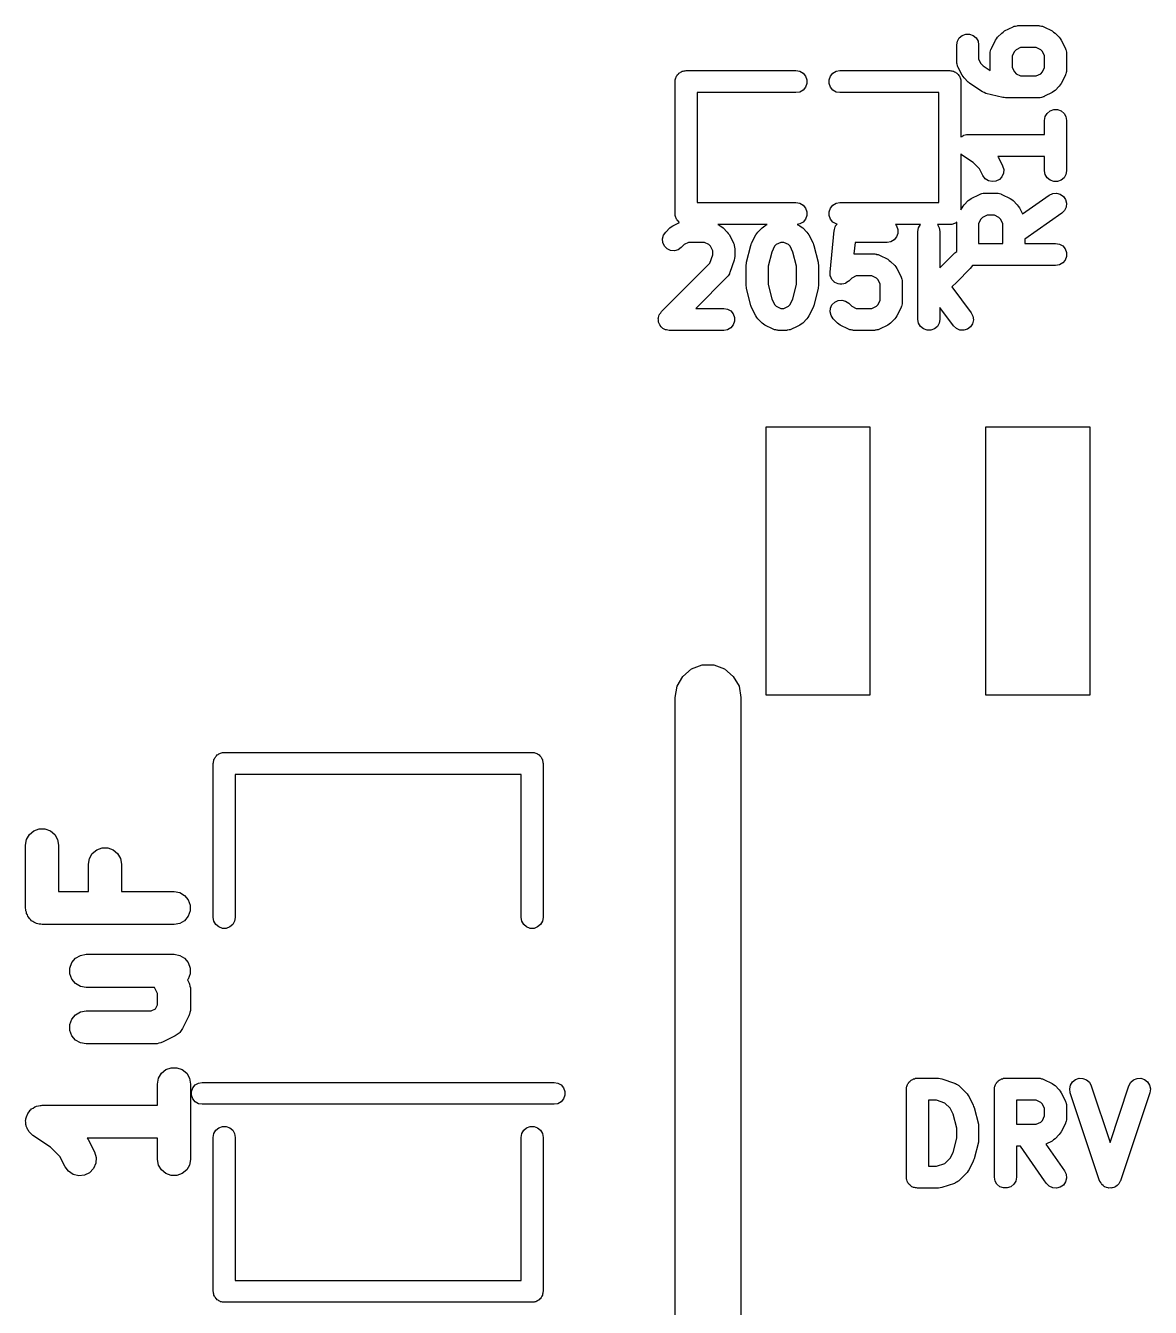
# Model space of a CAD drawing. Extents: x 51 to 137, y -158 to -25.
# Drawn here: x 87.12 to 93.61, y -106.15 to -98.75 of the extents above; entities that cross this region are included whole.
import ezdxf

# ---------------------------------------------------------------- set-up
doc = ezdxf.new("R2010")
doc.units = 0
doc.header["$MEASUREMENT"] = 0
doc.layers.add('BLACK', color=7, linetype='CONTINUOUS')

msp = doc.modelspace()

# ---------------------------------------------------------------- linework, layer by layer
at = {"layer": 'Black'}
for p, q in [((92.5271, -98.8035), (92.5478, -98.796)), ((92.5478, -98.796), (92.5698, -98.796)), ((92.5698, -98.796), (92.5906, -98.8035)), ((92.7316, -98.8136), (92.7558, -98.7894)), ((92.7558, -98.7894), (92.7641, -98.7836)), ((92.7641, -98.7836), (92.7723, -98.7775)), ((92.7723, -98.7775), (92.8207, -98.7534)), ((92.8207, -98.7534), (92.8242, -98.7523)), ((92.8242, -98.7523), (92.8274, -98.7505)), ((92.8274, -98.7505), (92.8347, -98.7492)), ((92.8347, -98.7492), (92.8418, -98.7471)), ((92.8418, -98.7471), (92.8455, -98.7473)), ((92.8455, -98.7473), (92.8491, -98.7467)), ((92.8491, -98.7467), (92.97, -98.7467)), ((92.97, -98.7467), (92.9737, -98.7473)), ((92.9737, -98.7473), (92.9773, -98.7471)), ((92.9773, -98.7471), (92.9844, -98.7492)), ((92.9844, -98.7492), (92.9918, -98.7505)), ((92.9918, -98.7505), (92.9949, -98.7523)), ((92.9949, -98.7523), (92.9984, -98.7534)), ((92.9984, -98.7534), (93.0468, -98.7775)), ((93.0468, -98.7775), (93.055, -98.7836)), ((93.055, -98.7836), (93.0633, -98.7894)), ((93.0633, -98.7894), (93.0875, -98.8136)), ((92.4953, -98.8585), (92.4991, -98.8368)), ((92.4953, -98.9553), (92.4953, -98.8585)), ((92.4991, -98.8368), (92.5102, -98.8177)), ((92.5102, -98.8177), (92.5271, -98.8035)), ((92.5906, -98.8035), (92.6075, -98.8177)), ((92.6075, -98.8177), (92.6185, -98.8368)), ((92.6185, -98.8368), (92.6223, -98.8585)), ((92.6223, -98.8585), (92.6223, -98.9403)), ((92.6955, -98.8785), (92.7197, -98.8301)), ((92.7197, -98.8301), (92.7258, -98.822)), ((92.7258, -98.822), (92.7316, -98.8136)), ((92.8641, -98.8737), (92.8383, -98.8865)), ((92.9551, -98.8737), (92.8641, -98.8737)), ((92.9808, -98.8865), (92.9551, -98.8737)), ((93.0875, -98.8136), (93.0933, -98.8219)), ((93.0933, -98.8219), (93.0994, -98.8301)), ((93.0994, -98.8301), (93.1236, -98.8785)), ((92.6223, -98.9403), (92.6352, -98.9661)), ((92.6888, -98.9069), (92.6895, -98.9033)), ((92.6888, -99.0037), (92.6888, -98.9069)), ((92.6893, -98.8997), (92.6914, -98.8925)), ((92.6895, -98.9033), (92.6893, -98.8997)), ((92.6914, -98.8925), (92.6927, -98.8852)), ((92.6927, -98.8852), (92.6945, -98.882)), ((92.6945, -98.882), (92.6955, -98.8785)), ((92.8287, -98.8961), (92.8158, -98.9219)), ((92.8158, -98.9219), (92.8158, -98.9887)), ((92.8383, -98.8865), (92.8287, -98.8961)), ((92.9904, -98.8961), (92.9808, -98.8865)), ((93.0033, -98.9219), (92.9904, -98.8961)), ((93.0033, -98.9887), (93.0033, -98.9219)), ((93.1236, -98.8785), (93.1247, -98.882)), ((93.1247, -98.882), (93.1265, -98.8852)), ((93.1265, -98.8852), (93.1278, -98.8925)), ((93.1278, -98.8925), (93.1299, -98.8997)), ((93.1299, -98.8997), (93.1297, -98.9033)), ((93.1297, -98.9033), (93.1303, -98.9069)), ((93.1303, -98.9069), (93.1303, -99.0037)), ((90.8876, -99.0258), (90.8912, -99.0216)), ((90.8912, -99.0216), (90.896, -99.0188)), ((90.896, -99.0188), (90.9002, -99.0152)), ((90.9002, -99.0152), (90.9055, -99.0133)), ((90.9055, -99.0133), (90.9103, -99.0105)), ((90.9103, -99.0105), (90.9158, -99.0096)), ((90.9158, -99.0096), (90.921, -99.0077)), ((90.921, -99.0077), (90.9265, -99.0077)), ((90.9265, -99.0077), (90.932, -99.0067)), ((90.932, -99.0067), (91.567, -99.0067)), ((91.567, -99.0067), (91.5887, -99.0105)), ((91.5887, -99.0105), (91.6078, -99.0216)), ((91.6078, -99.0216), (91.622, -99.0384)), ((91.766, -99.0384), (91.7802, -99.0216)), ((91.7802, -99.0216), (91.7993, -99.0105)), ((91.7993, -99.0105), (91.821, -99.0067)), ((91.821, -99.0067), (92.456, -99.0067)), ((92.456, -99.0067), (92.4615, -99.0077)), ((92.4615, -99.0077), (92.467, -99.0077)), ((92.467, -99.0077), (92.4722, -99.0096)), ((92.4722, -99.0096), (92.4777, -99.0105)), ((92.4777, -99.0105), (92.4825, -99.0133)), ((92.4825, -99.0133), (92.4877, -99.0152)), ((92.4877, -99.0152), (92.492, -99.0188)), ((92.492, -99.0188), (92.4968, -99.0216)), ((92.4959, -98.9589), (92.4953, -98.9553)), ((92.4957, -98.9626), (92.4959, -98.9589)), ((92.4978, -98.9697), (92.4957, -98.9626)), ((92.4968, -99.0216), (92.5004, -99.0258)), ((92.4991, -98.977), (92.4978, -98.9697)), ((92.501, -98.9802), (92.4991, -98.977)), ((92.502, -98.9837), (92.501, -98.9802)), ((92.5262, -99.0321), (92.502, -98.9837)), ((92.6352, -98.9661), (92.6476, -98.9785)), ((92.6476, -98.9785), (92.6893, -99.0063)), ((92.6893, -99.0063), (92.6888, -99.0037)), ((92.8158, -98.9887), (92.8287, -99.0144)), ((92.8287, -99.0144), (92.8383, -99.0241)), ((92.9808, -99.0241), (92.9904, -99.0144)), ((92.9904, -99.0144), (93.0033, -98.9887)), ((93.1278, -99.0181), (93.1265, -99.0254)), ((93.1299, -99.0109), (93.1278, -99.0181)), ((93.1303, -99.0037), (93.1297, -99.0073)), ((93.1297, -99.0073), (93.1299, -99.0109)), ((90.8685, -99.0702), (90.8695, -99.0647)), ((90.8685, -99.8322), (90.8685, -99.0702)), ((90.8695, -99.0592), (90.8714, -99.054)), ((90.8695, -99.0647), (90.8695, -99.0592)), ((90.8714, -99.054), (90.8723, -99.0485)), ((90.8723, -99.0485), (90.8751, -99.0437)), ((90.8751, -99.0437), (90.877, -99.0384)), ((90.877, -99.0384), (90.8806, -99.0342)), ((90.8806, -99.0342), (90.8834, -99.0294)), ((90.8834, -99.0294), (90.8876, -99.0258)), ((91.622, -99.0384), (91.6295, -99.0592)), ((91.6295, -99.0812), (91.622, -99.102)), ((91.6295, -99.0592), (91.6295, -99.0812)), ((91.7585, -99.0592), (91.766, -99.0384)), ((91.7585, -99.0812), (91.7585, -99.0592)), ((91.766, -99.102), (91.7585, -99.0812)), ((92.5004, -99.0258), (92.5046, -99.0294)), ((92.5046, -99.0294), (92.5074, -99.0342)), ((92.5074, -99.0342), (92.511, -99.0384)), ((92.511, -99.0384), (92.5129, -99.0437)), ((92.5129, -99.0437), (92.5157, -99.0485)), ((92.5157, -99.0485), (92.5166, -99.054)), ((92.5166, -99.054), (92.5185, -99.0592)), ((92.5185, -99.0592), (92.5185, -99.0647)), ((92.5185, -99.0647), (92.5195, -99.0702)), ((92.5195, -99.0702), (92.5195, -99.3896)), ((92.5323, -99.0402), (92.5262, -99.0321)), ((92.5381, -99.0486), (92.5323, -99.0402)), ((92.5623, -99.0728), (92.5381, -99.0486)), ((92.5674, -99.0764), (92.5623, -99.0728)), ((92.572, -99.0807), (92.5674, -99.0764)), ((92.6445, -99.1291), (92.572, -99.0807)), ((92.8383, -99.0241), (92.8641, -99.0369)), ((92.8641, -99.0369), (92.9551, -99.0369)), ((92.9551, -99.0369), (92.9808, -99.0241)), ((93.0934, -99.0886), (93.0875, -99.097)), ((93.0994, -99.0805), (93.0934, -99.0886)), ((93.1236, -99.0321), (93.0994, -99.0805)), ((93.1247, -99.0286), (93.1236, -99.0321)), ((93.1265, -99.0254), (93.1247, -99.0286)), ((91.567, -99.1337), (90.9955, -99.1337)), ((90.9955, -99.1337), (90.9955, -99.7687)), ((91.5887, -99.1299), (91.567, -99.1337)), ((91.6078, -99.1188), (91.5887, -99.1299)), ((91.622, -99.102), (91.6078, -99.1188)), ((91.7802, -99.1188), (91.766, -99.102)), ((91.7993, -99.1299), (91.7802, -99.1188)), ((91.821, -99.1337), (91.7993, -99.1299)), ((92.3925, -99.1337), (91.821, -99.1337)), ((92.3925, -99.7687), (92.3925, -99.1337)), ((92.6546, -99.1335), (92.6445, -99.1291)), ((92.6644, -99.1379), (92.6546, -99.1335)), ((92.7611, -99.162), (92.6644, -99.1379)), ((92.7689, -99.1626), (92.7611, -99.162)), ((92.7765, -99.1639), (92.7689, -99.1626)), ((92.97, -99.1639), (92.7765, -99.1639)), ((92.9737, -99.1633), (92.97, -99.1639)), ((92.9773, -99.1635), (92.9737, -99.1633)), ((92.9844, -99.1614), (92.9773, -99.1635)), ((92.9918, -99.1601), (92.9844, -99.1614)), ((92.9949, -99.1583), (92.9918, -99.1601)), ((92.9984, -99.1572), (92.9949, -99.1583)), ((93.0033, -99.1548), (92.9984, -99.1572)), ((93.0468, -99.133), (93.0033, -99.1548)), ((93.055, -99.127), (93.0468, -99.133)), ((93.0633, -99.1211), (93.055, -99.127)), ((93.0875, -99.097), (93.0633, -99.1211)), ((93.0182, -99.2531), (93.0351, -99.239)), ((93.0351, -99.239), (93.0558, -99.2314)), ((93.0558, -99.2314), (93.0778, -99.2314)), ((93.0778, -99.2314), (93.0986, -99.239)), ((93.0986, -99.239), (93.1155, -99.2531)), ((93.0033, -99.294), (93.0071, -99.2722)), ((93.0033, -99.3756), (93.0033, -99.294)), ((93.0071, -99.2722), (93.0182, -99.2531)), ((93.1155, -99.2531), (93.1265, -99.2722)), ((93.1265, -99.2722), (93.1303, -99.294)), ((93.1303, -99.294), (93.1303, -99.5842)), ((92.5195, -99.3896), (92.5246, -99.3867)), ((92.5246, -99.3867), (92.5307, -99.3822)), ((92.5307, -99.3822), (92.534, -99.3812)), ((92.534, -99.3812), (92.5371, -99.3794)), ((92.5371, -99.3794), (92.5446, -99.3781)), ((92.5446, -99.3781), (92.5518, -99.376)), ((92.5518, -99.376), (92.5553, -99.3762)), ((92.5553, -99.3762), (92.5588, -99.3756)), ((92.5588, -99.3756), (93.0033, -99.3756)), ((92.521, -99.4895), (92.5195, -99.4886)), ((92.5195, -99.4886), (92.5195, -99.8112)), ((92.5236, -99.4919), (92.521, -99.4895)), ((92.5909, -99.5368), (92.5236, -99.4919)), ((92.6276, -99.5735), (92.5909, -99.5368)), ((93.0033, -99.5026), (92.733, -99.5026)), ((92.733, -99.5026), (92.7366, -99.5075)), ((92.7366, -99.5075), (92.7607, -99.5558)), ((93.0033, -99.5842), (93.0033, -99.5026)), ((92.6472, -99.6126), (92.6276, -99.5735)), ((92.6603, -99.6304), (92.6472, -99.6126)), ((92.7657, -99.599), (92.7569, -99.6192)), ((92.7607, -99.5558), (92.767, -99.577)), ((92.767, -99.577), (92.7657, -99.599)), ((93.0071, -99.606), (93.0033, -99.5842)), ((93.0182, -99.6251), (93.0071, -99.606)), ((93.1265, -99.606), (93.1155, -99.6251)), ((93.1303, -99.5842), (93.1265, -99.606)), ((92.6787, -99.6425), (92.6603, -99.6304)), ((92.7001, -99.6476), (92.6787, -99.6425)), ((92.7221, -99.6451), (92.7001, -99.6476)), ((92.7418, -99.6352), (92.7221, -99.6451)), ((92.7569, -99.6192), (92.7418, -99.6352)), ((93.0351, -99.6392), (93.0182, -99.6251)), ((93.0558, -99.6468), (93.0351, -99.6392)), ((93.0778, -99.6468), (93.0558, -99.6468)), ((93.0986, -99.6392), (93.0778, -99.6468)), ((93.1155, -99.6251), (93.0986, -99.6392)), ((92.5381, -99.7813), (92.5623, -99.7571)), ((92.5623, -99.7571), (92.5706, -99.7512)), ((92.5706, -99.7512), (92.5788, -99.7452)), ((92.5788, -99.7452), (92.6272, -99.721)), ((92.6272, -99.721), (92.6307, -99.7199)), ((92.6307, -99.7199), (92.6339, -99.7181)), ((92.6339, -99.7181), (92.6412, -99.7168)), ((92.6412, -99.7168), (92.6483, -99.7147)), ((92.6483, -99.7147), (92.652, -99.7149)), ((92.652, -99.7149), (92.6556, -99.7143)), ((92.6556, -99.7143), (92.7281, -99.7143)), ((92.7281, -99.7143), (92.7317, -99.7149)), ((92.7317, -99.7149), (92.7354, -99.7147)), ((92.7354, -99.7147), (92.7425, -99.7168)), ((92.7425, -99.7168), (92.7499, -99.7181)), ((92.7499, -99.7181), (92.753, -99.7199)), ((92.753, -99.7199), (92.7565, -99.721)), ((92.7565, -99.721), (92.8049, -99.7452)), ((92.8049, -99.7452), (92.8131, -99.7512)), ((92.8131, -99.7512), (92.8214, -99.7571)), ((92.8214, -99.7571), (92.8456, -99.7813)), ((92.8757, -99.8341), (93.0304, -99.7258)), ((93.0304, -99.7258), (93.0504, -99.7164)), ((93.0504, -99.7164), (93.0724, -99.7145)), ((93.0724, -99.7145), (93.0937, -99.7202)), ((93.0937, -99.7202), (93.1117, -99.7329)), ((93.1117, -99.7329), (93.1244, -99.7509)), ((93.1244, -99.7509), (93.1301, -99.7722)), ((90.8695, -99.8377), (90.8685, -99.8322)), ((90.9955, -99.7687), (91.567, -99.7687)), ((91.567, -99.7687), (91.5887, -99.7725)), ((91.5887, -99.7725), (91.6078, -99.7836)), ((91.6078, -99.7836), (91.622, -99.8004)), ((91.622, -99.8004), (91.6295, -99.8212)), ((91.6295, -99.8212), (91.6295, -99.8432)), ((91.7585, -99.8212), (91.766, -99.8004)), ((91.7585, -99.8432), (91.7585, -99.8212)), ((91.766, -99.8004), (91.7802, -99.7836)), ((91.7802, -99.7836), (91.7993, -99.7725)), ((91.7993, -99.7725), (91.821, -99.7687)), ((91.821, -99.7687), (92.3925, -99.7687)), ((92.5195, -99.8112), (92.5262, -99.7978)), ((92.5262, -99.7978), (92.5323, -99.7896)), ((92.5323, -99.7896), (92.5381, -99.7813)), ((92.8456, -99.7813), (92.8514, -99.7896)), ((92.8514, -99.7896), (92.8575, -99.7978)), ((92.8575, -99.7978), (92.8757, -99.8341)), ((93.1032, -99.8298), (92.8884, -99.9802)), ((93.1188, -99.8142), (93.1032, -99.8298)), ((93.1281, -99.7942), (93.1188, -99.8142)), ((93.1301, -99.7722), (93.1281, -99.7942)), ((90.8387, -99.9143), (90.847, -99.9085)), ((90.847, -99.9085), (90.8552, -99.9024)), ((90.8552, -99.9024), (90.8945, -99.8828)), ((90.8695, -99.8432), (90.8695, -99.8377)), ((90.8714, -99.8484), (90.8695, -99.8432)), ((90.8723, -99.8539), (90.8714, -99.8484)), ((90.8751, -99.8587), (90.8723, -99.8539)), ((90.877, -99.8639), (90.8751, -99.8587)), ((90.8806, -99.8682), (90.877, -99.8639)), ((90.8834, -99.873), (90.8806, -99.8682)), ((90.8876, -99.8766), (90.8834, -99.873)), ((90.8912, -99.8808), (90.8876, -99.8766)), ((90.8945, -99.8828), (90.8912, -99.8808)), ((91.4008, -99.8957), (91.1163, -99.8957)), ((91.1163, -99.8957), (91.1297, -99.9024)), ((91.1297, -99.9024), (91.1379, -99.9085)), ((91.1379, -99.9085), (91.1462, -99.9143)), ((91.3709, -99.9143), (91.3792, -99.9085)), ((91.3792, -99.9085), (91.3874, -99.9024)), ((91.3874, -99.9024), (91.4008, -99.8957)), ((91.5887, -99.8919), (91.5736, -99.8945)), ((91.5736, -99.8945), (91.5893, -99.9024)), ((91.6078, -99.8808), (91.5887, -99.8919)), ((91.5893, -99.9024), (91.5975, -99.9085)), ((91.5975, -99.9085), (91.6059, -99.9143)), ((91.622, -99.8639), (91.6078, -99.8808)), ((91.6295, -99.8432), (91.622, -99.8639)), ((91.766, -99.8639), (91.7585, -99.8432)), ((91.7802, -99.8808), (91.766, -99.8639)), ((91.7993, -99.8919), (91.7802, -99.8808)), ((91.7917, -99.9158), (91.794, -99.9075)), ((91.794, -99.9075), (91.7954, -99.9055)), ((91.7954, -99.9055), (91.7962, -99.9033)), ((91.7962, -99.9033), (91.8018, -99.8966)), ((91.8046, -99.8928), (91.7993, -99.8919)), ((91.8018, -99.8966), (91.8046, -99.8928)), ((92.2855, -99.8957), (92.1418, -99.8957)), ((92.1418, -99.8957), (92.1481, -99.9033)), ((92.1481, -99.9033), (92.1557, -99.924)), ((92.2754, -99.9133), (92.2855, -99.8957)), ((92.456, -99.8957), (92.3846, -99.8957)), ((92.3846, -99.8957), (92.3947, -99.9133)), ((92.4615, -99.8947), (92.456, -99.8957)), ((92.467, -99.8947), (92.4615, -99.8947)), ((92.4722, -99.8928), (92.467, -99.8947)), ((92.4777, -99.8919), (92.4722, -99.8928)), ((92.4825, -99.8891), (92.4777, -99.8919)), ((92.4877, -99.8872), (92.4825, -99.8891)), ((92.492, -99.8836), (92.4877, -99.8872)), ((92.4953, -99.8817), (92.492, -99.8836)), ((92.4953, -100.051), (92.4953, -99.8817)), ((92.6352, -99.8638), (92.6223, -99.8895)), ((92.6223, -99.8895), (92.6223, -100.005)), ((92.6448, -99.8541), (92.6352, -99.8638)), ((92.6706, -99.8413), (92.6448, -99.8541)), ((92.7132, -99.8413), (92.6706, -99.8413)), ((92.7389, -99.8541), (92.7132, -99.8413)), ((92.7485, -99.8638), (92.7389, -99.8541)), ((92.7614, -99.8895), (92.7485, -99.8638)), ((92.7614, -100.005), (92.7614, -99.8895)), ((90.7962, -99.9779), (90.8019, -99.9566)), ((90.7981, -99.9998), (90.7962, -99.9779)), ((90.8019, -99.9566), (90.8145, -99.9385)), ((90.8145, -99.9385), (90.8387, -99.9143)), ((91.1462, -99.9143), (91.1704, -99.9385)), ((91.1704, -99.9385), (91.1762, -99.9468)), ((91.1762, -99.9468), (91.1823, -99.955)), ((91.1823, -99.955), (91.2065, -100.003)), ((91.3106, -100.003), (91.3348, -99.955)), ((91.3348, -99.955), (91.3409, -99.9468)), ((91.3409, -99.9468), (91.3467, -99.9385)), ((91.3467, -99.9385), (91.3709, -99.9143)), ((91.6059, -99.9143), (91.63, -99.9385)), ((91.63, -99.9385), (91.6359, -99.9468)), ((91.6359, -99.9468), (91.6419, -99.955)), ((91.6419, -99.955), (91.6661, -100.003)), ((91.7639, -100.171), (91.7881, -99.9287)), ((91.7881, -99.9287), (91.7887, -99.9264)), ((91.7887, -99.924), (91.7917, -99.9158)), ((91.7887, -99.9264), (91.7887, -99.924)), ((92.134, -99.9837), (92.1149, -99.9947)), ((92.1481, -99.9668), (92.134, -99.9837)), ((92.1557, -99.946), (92.1481, -99.9668)), ((92.1557, -99.924), (92.1557, -99.946)), ((92.2715, -99.935), (92.2754, -99.9133)), ((92.2715, -100.443), (92.2715, -99.935)), ((92.3947, -99.9133), (92.3985, -99.935)), ((92.3985, -99.935), (92.3985, -100.145)), ((92.8884, -99.9802), (92.8884, -100.005)), ((90.8074, -100.02), (90.7981, -99.9998)), ((90.823, -100.035), (90.8074, -100.02)), ((90.843, -100.045), (90.823, -100.035)), ((90.865, -100.047), (90.843, -100.045)), ((90.8863, -100.041), (90.865, -100.047)), ((90.9043, -100.028), (90.8863, -100.041)), ((90.9212, -100.011), (90.9043, -100.028)), ((90.947, -99.9985), (90.9212, -100.011)), ((91.038, -99.9985), (90.947, -99.9985)), ((91.0637, -100.011), (91.038, -99.9985)), ((91.0733, -100.021), (91.0637, -100.011)), ((91.0862, -100.047), (91.0733, -100.021)), ((91.0862, -100.07), (91.0862, -100.047)), ((91.2065, -100.003), (91.2076, -100.007)), ((91.2076, -100.007), (91.2094, -100.01)), ((91.2094, -100.01), (91.2107, -100.017)), ((91.2107, -100.017), (91.2128, -100.025)), ((91.2128, -100.025), (91.2126, -100.028)), ((91.2126, -100.028), (91.2132, -100.032)), ((91.2132, -100.032), (91.2132, -100.08)), ((91.2816, -100.113), (91.3058, -100.016)), ((91.3058, -100.016), (91.3087, -100.01)), ((91.3087, -100.01), (91.3106, -100.003)), ((91.4273, -100.054), (91.4067, -100.136)), ((91.4438, -100.021), (91.4273, -100.054)), ((91.4534, -100.011), (91.4438, -100.021)), ((91.4792, -99.9985), (91.4534, -100.011)), ((91.4976, -99.9985), (91.4792, -99.9985)), ((91.5233, -100.011), (91.4976, -99.9985)), ((91.533, -100.021), (91.5233, -100.011)), ((91.5494, -100.054), (91.533, -100.021)), ((91.57, -100.136), (91.5494, -100.054)), ((91.6661, -100.003), (91.6681, -100.01)), ((91.6681, -100.01), (91.6709, -100.016)), ((91.6709, -100.016), (91.6951, -100.113)), ((91.9087, -99.9985), (91.9021, -100.065)), ((92.0931, -99.9985), (91.9087, -99.9985)), ((92.1149, -99.9947), (92.0931, -99.9985)), ((92.4837, -100.059), (92.4953, -100.051)), ((92.6223, -100.005), (92.7614, -100.005)), ((92.8884, -100.005), (93.0668, -100.005)), ((93.0668, -100.005), (93.0885, -100.008)), ((93.0885, -100.008), (93.1076, -100.019)), ((93.1076, -100.019), (93.1218, -100.036)), ((93.1218, -100.036), (93.1293, -100.057)), ((93.1293, -100.057), (93.1293, -100.079)), ((90.7903, -100.398), (91.07, -100.118)), ((91.07, -100.118), (91.0862, -100.07)), ((91.21, -100.1), (91.1858, -100.173)), ((91.2114, -100.09), (91.21, -100.1)), ((91.2132, -100.08), (91.2114, -100.09)), ((91.2797, -100.129), (91.2811, -100.121)), ((91.2797, -100.249), (91.2797, -100.129)), ((91.2811, -100.121), (91.2816, -100.113)), ((91.6951, -100.113), (91.6957, -100.121)), ((91.6957, -100.121), (91.697, -100.129)), ((91.697, -100.129), (91.697, -100.249)), ((91.9021, -100.065), (92.0206, -100.065)), ((92.0206, -100.065), (92.0242, -100.066)), ((92.0242, -100.066), (92.0278, -100.065)), ((92.0278, -100.065), (92.035, -100.068)), ((92.035, -100.068), (92.0423, -100.069)), ((92.0423, -100.069), (92.0455, -100.071)), ((92.0455, -100.071), (92.049, -100.072)), ((92.049, -100.072), (92.0974, -100.096)), ((92.0974, -100.096), (92.1055, -100.102)), ((92.1055, -100.102), (92.1139, -100.108)), ((92.1139, -100.108), (92.138, -100.132)), ((92.138, -100.132), (92.1439, -100.14)), ((92.3985, -100.145), (92.4837, -100.059)), ((92.5859, -100.132), (92.5735, -100.149)), ((93.0668, -100.132), (92.5859, -100.132)), ((93.0885, -100.128), (93.0668, -100.132)), ((93.1076, -100.117), (93.0885, -100.128)), ((93.1218, -100.1), (93.1076, -100.117)), ((93.1293, -100.079), (93.1218, -100.1)), ((91.1704, -100.198), (90.9885, -100.38)), ((91.1725, -100.195), (91.1704, -100.198)), ((91.1753, -100.192), (91.1725, -100.195)), ((91.1788, -100.186), (91.1753, -100.192)), ((91.1831, -100.18), (91.1788, -100.186)), ((91.184, -100.176), (91.1831, -100.18)), ((91.1858, -100.173), (91.184, -100.176)), ((91.4067, -100.136), (91.4067, -100.242)), ((91.57, -100.242), (91.57, -100.136)), ((91.7647, -100.182), (91.7638, -100.171)), ((91.7638, -100.171), (91.7639, -100.171)), ((91.7639, -100.171), (91.7639, -100.171)), ((91.7655, -100.193), (91.7647, -100.182)), ((91.7657, -100.193), (91.7655, -100.193)), ((91.7702, -100.203), (91.7657, -100.193)), ((91.7657, -100.193), (91.7657, -100.193)), ((91.7746, -100.213), (91.7702, -100.203)), ((91.8889, -100.205), (91.8719, -100.222)), ((91.9146, -100.192), (91.8889, -100.205)), ((92.0056, -100.192), (91.9146, -100.192)), ((92.0313, -100.205), (92.0056, -100.192)), ((92.041, -100.215), (92.0313, -100.205)), ((92.1439, -100.14), (92.1499, -100.149)), ((92.1499, -100.149), (92.1741, -100.197)), ((92.1741, -100.197), (92.1752, -100.2)), ((92.1752, -100.2), (92.177, -100.204)), ((92.177, -100.204), (92.1783, -100.211)), ((92.5735, -100.149), (92.4953, -100.227)), ((91.2811, -100.257), (91.2797, -100.249)), ((91.2816, -100.265), (91.2811, -100.257)), ((91.3058, -100.362), (91.2816, -100.265)), ((91.4067, -100.242), (91.4273, -100.324)), ((91.5494, -100.324), (91.57, -100.242)), ((91.6951, -100.265), (91.6709, -100.362)), ((91.6957, -100.257), (91.6951, -100.265)), ((91.697, -100.249), (91.6957, -100.257)), ((91.7749, -100.213), (91.7746, -100.213)), ((91.775, -100.213), (91.7749, -100.213)), ((91.7825, -100.221), (91.775, -100.213)), ((91.79, -100.228), (91.7825, -100.221)), ((91.7903, -100.229), (91.79, -100.228)), ((91.7906, -100.229), (91.7903, -100.229)), ((91.8003, -100.233), (91.7906, -100.229)), ((91.8099, -100.238), (91.8003, -100.233)), ((91.8102, -100.238), (91.8099, -100.238)), ((91.8106, -100.238), (91.8102, -100.238)), ((91.8213, -100.239), (91.8106, -100.238)), ((91.8318, -100.24), (91.8213, -100.239)), ((91.8322, -100.24), (91.8318, -100.24)), ((91.8326, -100.24), (91.8322, -100.24)), ((91.8428, -100.237), (91.8326, -100.24)), ((91.8532, -100.235), (91.8428, -100.237)), ((91.8535, -100.235), (91.8532, -100.235)), ((91.8539, -100.234), (91.8535, -100.235)), ((91.8625, -100.228), (91.8539, -100.234)), ((91.8714, -100.222), (91.8625, -100.228)), ((91.8716, -100.222), (91.8714, -100.222)), ((91.8719, -100.222), (91.8716, -100.222)), ((92.0538, -100.24), (92.041, -100.215)), ((92.0538, -100.331), (92.0538, -100.24)), ((92.1783, -100.211), (92.1804, -100.218)), ((92.1804, -100.218), (92.1802, -100.222)), ((92.1802, -100.222), (92.1808, -100.225)), ((92.1808, -100.225), (92.1808, -100.346)), ((92.4953, -100.227), (92.4673, -100.255)), ((92.4673, -100.255), (92.5794, -100.405)), ((91.4273, -100.324), (91.4438, -100.357)), ((91.533, -100.357), (91.5494, -100.324)), ((91.775, -100.358), (91.7906, -100.343)), ((91.7906, -100.343), (91.8106, -100.333)), ((91.8106, -100.333), (91.8326, -100.331)), ((91.8326, -100.331), (91.8539, -100.337)), ((91.8539, -100.337), (91.8719, -100.35)), ((91.8719, -100.35), (91.8889, -100.367)), ((92.041, -100.357), (92.0538, -100.331)), ((92.1804, -100.354), (92.1783, -100.361)), ((92.1808, -100.346), (92.1802, -100.35)), ((92.1802, -100.35), (92.1804, -100.354)), ((90.7727, -100.432), (90.7755, -100.424)), ((90.7755, -100.424), (90.7777, -100.416)), ((90.7777, -100.416), (90.7793, -100.414)), ((90.7793, -100.414), (90.7802, -100.411)), ((90.7802, -100.411), (90.7856, -100.405)), ((90.7856, -100.405), (90.7903, -100.398)), ((90.9885, -100.38), (91.1497, -100.38)), ((91.1497, -100.38), (91.1714, -100.383)), ((91.1714, -100.383), (91.1905, -100.394)), ((91.1905, -100.394), (91.2047, -100.411)), ((91.2047, -100.411), (91.2122, -100.432)), ((91.3087, -100.368), (91.3058, -100.362)), ((91.3106, -100.375), (91.3087, -100.368)), ((91.3348, -100.423), (91.3106, -100.375)), ((91.3409, -100.431), (91.3348, -100.423)), ((91.4438, -100.357), (91.4534, -100.367)), ((91.4534, -100.367), (91.4792, -100.38)), ((91.4792, -100.38), (91.4976, -100.38)), ((91.4976, -100.38), (91.5233, -100.367)), ((91.5233, -100.367), (91.533, -100.357)), ((91.6419, -100.423), (91.6359, -100.431)), ((91.6661, -100.375), (91.6419, -100.423)), ((91.6681, -100.368), (91.6661, -100.375)), ((91.6709, -100.362), (91.6681, -100.368)), ((91.7638, -100.4), (91.7657, -100.378)), ((91.7695, -100.421), (91.7638, -100.4)), ((91.7657, -100.378), (91.775, -100.358)), ((91.7821, -100.44), (91.7695, -100.421)), ((91.8889, -100.367), (91.9146, -100.38)), ((91.9146, -100.38), (92.0056, -100.38)), ((92.0056, -100.38), (92.0313, -100.367)), ((92.0313, -100.367), (92.041, -100.357)), ((92.1499, -100.423), (92.1439, -100.431)), ((92.1741, -100.375), (92.1499, -100.423)), ((92.1752, -100.371), (92.1741, -100.375)), ((92.177, -100.368), (92.1752, -100.371)), ((92.1783, -100.361), (92.177, -100.368)), ((92.4778, -100.481), (92.3985, -100.375)), ((92.3985, -100.375), (92.3985, -100.443)), ((92.5794, -100.405), (92.5893, -100.425)), ((92.5893, -100.425), (92.592, -100.446)), ((90.772, -100.437), (90.7727, -100.435)), ((90.7727, -100.446), (90.772, -100.437)), ((90.7727, -100.435), (90.7727, -100.432)), ((90.7727, -100.454), (90.7727, -100.446)), ((90.7737, -100.457), (90.7727, -100.454)), ((90.7739, -100.459), (90.7737, -100.457)), ((90.7774, -100.467), (90.7739, -100.459)), ((90.7802, -100.475), (90.7774, -100.467)), ((90.782, -100.477), (90.7802, -100.475)), ((90.7832, -100.479), (90.782, -100.477)), ((90.7891, -100.485), (90.7832, -100.479)), ((90.7944, -100.492), (90.7891, -100.485)), ((90.7968, -100.493), (90.7944, -100.492)), ((90.7988, -100.495), (90.7968, -100.493)), ((90.8063, -100.499), (90.7988, -100.495)), ((90.8135, -100.503), (90.8063, -100.499)), ((91.1905, -100.492), (91.1714, -100.503)), ((91.2047, -100.475), (91.1905, -100.492)), ((91.2122, -100.454), (91.2047, -100.475)), ((91.2122, -100.432), (91.2122, -100.454)), ((91.3467, -100.44), (91.3409, -100.431)), ((91.3709, -100.464), (91.3467, -100.44)), ((91.3792, -100.47), (91.3709, -100.464)), ((91.3874, -100.476), (91.3792, -100.47)), ((91.4358, -100.5), (91.3874, -100.476)), ((91.4393, -100.501), (91.4358, -100.5)), ((91.4425, -100.503), (91.4393, -100.501)), ((91.5375, -100.501), (91.5343, -100.503)), ((91.541, -100.5), (91.5375, -100.501)), ((91.57, -100.485), (91.541, -100.5)), ((91.5894, -100.476), (91.57, -100.485)), ((91.5975, -100.47), (91.5894, -100.476)), ((91.6059, -100.464), (91.5975, -100.47)), ((91.63, -100.44), (91.6059, -100.464)), ((91.6359, -100.431), (91.63, -100.44)), ((91.8063, -100.464), (91.7821, -100.44)), ((91.8146, -100.47), (91.8063, -100.464)), ((91.8228, -100.476), (91.8146, -100.47)), ((91.8712, -100.5), (91.8228, -100.476)), ((91.8747, -100.501), (91.8712, -100.5)), ((91.8779, -100.503), (91.8747, -100.501)), ((92.0455, -100.501), (92.0423, -100.503)), ((92.049, -100.5), (92.0455, -100.501)), ((92.0974, -100.476), (92.049, -100.5)), ((92.1055, -100.47), (92.0974, -100.476)), ((92.1139, -100.464), (92.1055, -100.47)), ((92.138, -100.44), (92.1139, -100.464)), ((92.1439, -100.431), (92.138, -100.44)), ((92.2754, -100.465), (92.2715, -100.443)), ((92.2864, -100.484), (92.2754, -100.465)), ((92.3033, -100.498), (92.2864, -100.484)), ((92.324, -100.506), (92.3033, -100.498)), ((92.3668, -100.498), (92.3461, -100.506)), ((92.3837, -100.484), (92.3668, -100.498)), ((92.3947, -100.465), (92.3837, -100.484)), ((92.3985, -100.443), (92.3947, -100.465)), ((92.4939, -100.496), (92.4778, -100.481)), ((92.5141, -100.505), (92.4939, -100.496)), ((92.5573, -100.5), (92.5362, -100.506)), ((92.5749, -100.486), (92.5573, -100.5)), ((92.587, -100.468), (92.5749, -100.486)), ((92.592, -100.446), (92.587, -100.468)), ((90.8163, -100.503), (90.8135, -100.503)), ((90.8188, -100.504), (90.8163, -100.503)), ((90.8271, -100.505), (90.8188, -100.504)), ((90.8352, -100.507), (90.8271, -100.505)), ((91.1497, -100.507), (90.8352, -100.507)), ((91.1714, -100.503), (91.1497, -100.507)), ((91.4498, -100.504), (91.4425, -100.503)), ((91.4569, -100.506), (91.4498, -100.504)), ((91.4606, -100.506), (91.4569, -100.506)), ((91.4642, -100.507), (91.4606, -100.506)), ((91.5126, -100.507), (91.4642, -100.507)), ((91.5162, -100.506), (91.5126, -100.507)), ((91.5198, -100.506), (91.5162, -100.506)), ((91.527, -100.504), (91.5198, -100.506)), ((91.5343, -100.503), (91.527, -100.504)), ((91.8852, -100.504), (91.8779, -100.503)), ((91.8924, -100.506), (91.8852, -100.504)), ((91.896, -100.506), (91.8924, -100.506)), ((91.8996, -100.507), (91.896, -100.506)), ((92.0206, -100.507), (91.8996, -100.507)), ((92.0242, -100.506), (92.0206, -100.507)), ((92.0278, -100.506), (92.0242, -100.506)), ((92.035, -100.504), (92.0278, -100.506)), ((92.0423, -100.503), (92.035, -100.504)), ((92.3461, -100.506), (92.324, -100.506)), ((92.5362, -100.506), (92.5141, -100.505)), ((91.3943, -102.613), (91.3943, -101.064)), ((91.3943, -101.064), (91.9937, -101.064)), ((91.9937, -101.064), (91.9937, -102.613)), ((92.6643, -102.613), (92.6643, -101.064)), ((92.6643, -101.064), (93.2637, -101.064)), ((93.2637, -101.064), (93.2637, -102.613)), ((90.9131, -102.504), (90.9637, -102.461)), ((90.9637, -102.461), (91.0259, -102.438)), ((91.0259, -102.438), (91.0921, -102.438)), ((91.0921, -102.438), (91.1542, -102.461)), ((91.1542, -102.461), (91.2049, -102.504)), ((90.8685, -102.626), (90.88, -102.561)), ((90.88, -102.561), (90.9131, -102.504)), ((91.2049, -102.504), (91.238, -102.561)), ((91.238, -102.561), (91.2495, -102.626)), ((90.8685, -106.436), (90.8685, -102.626)), ((91.2495, -102.626), (91.2495, -106.436)), ((91.9937, -102.613), (91.3943, -102.613)), ((93.2637, -102.613), (92.6643, -102.613)), ((88.2488, -102.946), (88.254, -102.944)), ((88.254, -102.944), (88.2595, -102.944)), ((88.2595, -102.944), (88.265, -102.944)), ((88.265, -102.944), (90.043, -102.944)), ((90.043, -102.944), (90.0485, -102.944)), ((90.0485, -102.944), (90.054, -102.944)), ((90.054, -102.944), (90.0592, -102.946)), ((88.2015, -103.007), (88.2025, -103.002)), ((88.2015, -103.896), (88.2015, -103.007)), ((88.2025, -102.996), (88.2044, -102.991)), ((88.2025, -103.002), (88.2025, -102.996)), ((88.2044, -102.991), (88.2053, -102.985)), ((88.2053, -102.985), (88.2081, -102.98)), ((88.2081, -102.98), (88.21, -102.975)), ((88.21, -102.975), (88.2136, -102.971)), ((88.2136, -102.971), (88.2164, -102.966)), ((88.2164, -102.966), (88.2206, -102.963)), ((88.2206, -102.963), (88.2242, -102.958)), ((88.2242, -102.958), (88.229, -102.956)), ((88.229, -102.956), (88.2332, -102.952)), ((88.2332, -102.952), (88.2385, -102.95)), ((88.2385, -102.95), (88.2433, -102.947)), ((88.2433, -102.947), (88.2488, -102.946)), ((90.0592, -102.946), (90.0647, -102.947)), ((90.0647, -102.947), (90.0695, -102.95)), ((90.0695, -102.95), (90.0747, -102.952)), ((90.0747, -102.952), (90.079, -102.956)), ((90.079, -102.956), (90.0838, -102.958)), ((90.0838, -102.958), (90.0874, -102.963)), ((90.0874, -102.963), (90.0916, -102.966)), ((90.0916, -102.966), (90.0944, -102.971)), ((90.0944, -102.971), (90.098, -102.975)), ((90.098, -102.975), (90.0999, -102.98)), ((90.0999, -102.98), (90.1027, -102.985)), ((90.1027, -102.985), (90.1036, -102.991)), ((90.1036, -102.991), (90.1055, -102.996)), ((90.1055, -102.996), (90.1055, -103.002)), ((90.1055, -103.002), (90.1065, -103.007)), ((90.1065, -103.007), (90.1065, -103.896)), ((89.9795, -103.07), (88.3285, -103.07)), ((88.3285, -103.07), (88.3285, -103.896)), ((89.9795, -103.896), (89.9795, -103.07)), ((87.1651, -103.396), (87.1962, -103.385)), ((87.1962, -103.385), (87.2293, -103.385)), ((87.2293, -103.385), (87.2603, -103.396)), ((87.1175, -103.479), (87.1232, -103.446)), ((87.1232, -103.446), (87.1397, -103.417)), ((87.1397, -103.417), (87.1651, -103.396)), ((87.2603, -103.396), (87.2857, -103.417)), ((87.2857, -103.417), (87.3022, -103.446)), ((87.3022, -103.446), (87.308, -103.479)), ((87.1175, -103.842), (87.1175, -103.479)), ((87.308, -103.479), (87.308, -103.746)), ((87.4861, -103.555), (87.5026, -103.526)), ((87.5026, -103.526), (87.5279, -103.505)), ((87.5279, -103.505), (87.559, -103.494)), ((87.559, -103.494), (87.5921, -103.494)), ((87.5921, -103.494), (87.6232, -103.505)), ((87.6232, -103.505), (87.6485, -103.526)), ((87.6485, -103.526), (87.6651, -103.555)), ((87.4803, -103.588), (87.4861, -103.555)), ((87.4803, -103.746), (87.4803, -103.588)), ((87.6651, -103.555), (87.6708, -103.588)), ((87.6708, -103.588), (87.6708, -103.746)), ((87.308, -103.746), (87.4803, -103.746)), ((87.6708, -103.746), (87.9747, -103.746)), ((87.9747, -103.746), (88.0073, -103.752)), ((88.0073, -103.752), (88.0359, -103.769)), ((88.0359, -103.769), (88.0572, -103.794)), ((88.0572, -103.794), (88.0685, -103.825)), ((88.0685, -103.825), (88.0685, -103.858)), ((87.1189, -103.85), (87.1175, -103.842)), ((87.1189, -103.858), (87.1189, -103.85)), ((87.1218, -103.866), (87.1189, -103.858)), ((87.1232, -103.874), (87.1218, -103.866)), ((87.1274, -103.881), (87.1232, -103.874)), ((87.1302, -103.889), (87.1274, -103.881)), ((87.1356, -103.896), (87.1302, -103.889)), ((87.1397, -103.903), (87.1356, -103.896)), ((87.1461, -103.908), (87.1397, -103.903)), ((88.0572, -103.889), (88.0359, -103.915)), ((88.0685, -103.858), (88.0572, -103.889)), ((88.2053, -103.918), (88.2015, -103.896)), ((88.3285, -103.896), (88.3247, -103.918)), ((89.9833, -103.918), (89.9795, -103.896)), ((90.1065, -103.896), (90.1027, -103.918)), ((87.1515, -103.915), (87.1461, -103.908)), ((87.1587, -103.919), (87.1515, -103.915)), ((87.1651, -103.924), (87.1587, -103.919)), ((87.1729, -103.927), (87.1651, -103.924)), ((87.1801, -103.931), (87.1729, -103.927)), ((87.1883, -103.933), (87.1801, -103.931)), ((87.1962, -103.935), (87.1883, -103.933)), ((87.2045, -103.935), (87.1962, -103.935)), ((87.2127, -103.937), (87.2045, -103.935)), ((87.9747, -103.937), (87.2127, -103.937)), ((88.0073, -103.931), (87.9747, -103.937)), ((88.0359, -103.915), (88.0073, -103.931)), ((88.2164, -103.937), (88.2053, -103.918)), ((88.2332, -103.951), (88.2164, -103.937)), ((88.254, -103.959), (88.2332, -103.951)), ((88.276, -103.959), (88.254, -103.959)), ((88.2968, -103.951), (88.276, -103.959)), ((88.3136, -103.937), (88.2968, -103.951)), ((88.3247, -103.918), (88.3136, -103.937)), ((89.9944, -103.937), (89.9833, -103.918)), ((90.0112, -103.951), (89.9944, -103.937)), ((90.032, -103.959), (90.0112, -103.951)), ((90.054, -103.959), (90.032, -103.959)), ((90.0747, -103.951), (90.054, -103.959)), ((90.0916, -103.937), (90.0747, -103.951)), ((90.1027, -103.918), (90.0916, -103.937)), ((87.4055, -104.131), (87.4341, -104.115)), ((87.4341, -104.115), (87.4667, -104.109)), ((87.4667, -104.109), (87.9747, -104.109)), ((87.9747, -104.109), (88.0073, -104.115)), ((88.0073, -104.115), (88.0359, -104.131)), ((87.3729, -104.188), (87.3842, -104.157)), ((87.3729, -104.221), (87.3729, -104.188)), ((87.3842, -104.157), (87.4055, -104.131)), ((88.0359, -104.131), (88.0572, -104.157)), ((88.0572, -104.157), (88.0685, -104.188)), ((88.0685, -104.188), (88.0685, -104.221)), ((87.3842, -104.252), (87.3729, -104.221)), ((87.4055, -104.277), (87.3842, -104.252)), ((87.4341, -104.294), (87.4055, -104.277)), ((88.0572, -104.252), (88.0531, -104.257)), ((88.0531, -104.257), (88.0599, -104.271)), ((88.0685, -104.221), (88.0572, -104.252)), ((88.0599, -104.271), (88.0615, -104.276)), ((88.0615, -104.276), (88.0642, -104.281)), ((87.4667, -104.3), (87.4341, -104.294)), ((87.8614, -104.3), (87.4667, -104.3)), ((87.8795, -104.336), (87.8614, -104.3)), ((87.8795, -104.4), (87.8795, -104.336)), ((88.0642, -104.281), (88.0662, -104.292)), ((88.0662, -104.292), (88.0693, -104.302)), ((88.0693, -104.302), (88.069, -104.308)), ((88.069, -104.308), (88.07, -104.313)), ((88.07, -104.313), (88.07, -104.422)), ((87.8434, -104.436), (87.8674, -104.424)), ((87.8674, -104.424), (87.8795, -104.4)), ((88.07, -104.422), (88.069, -104.428)), ((87.3729, -104.514), (87.3842, -104.483)), ((87.3842, -104.483), (87.4055, -104.458)), ((87.4055, -104.458), (87.4341, -104.441)), ((87.4341, -104.441), (87.4667, -104.436)), ((87.4667, -104.436), (87.8434, -104.436)), ((88.0599, -104.465), (88.0236, -104.537)), ((88.0615, -104.459), (88.0599, -104.465)), ((88.0642, -104.455), (88.0615, -104.459)), ((88.0662, -104.444), (88.0642, -104.455)), ((88.0693, -104.433), (88.0662, -104.444)), ((88.069, -104.428), (88.0693, -104.433)), ((87.3729, -104.548), (87.3729, -104.514)), ((87.3842, -104.579), (87.3729, -104.548)), ((87.9923, -104.572), (87.981, -104.58)), ((88.0039, -104.564), (87.9923, -104.572)), ((88.0055, -104.562), (88.0039, -104.564)), ((88.0076, -104.56), (88.0055, -104.562)), ((88.0153, -104.549), (88.0076, -104.56)), ((88.0236, -104.537), (88.0153, -104.549)), ((87.4055, -104.604), (87.3842, -104.579)), ((87.4341, -104.621), (87.4055, -104.604)), ((87.4667, -104.626), (87.4341, -104.621)), ((87.8659, -104.626), (87.4667, -104.626)), ((87.8713, -104.625), (87.8659, -104.626)), ((87.8767, -104.626), (87.8713, -104.625)), ((87.8874, -104.622), (87.8767, -104.626)), ((87.8984, -104.621), (87.8874, -104.622)), ((87.9032, -104.618), (87.8984, -104.621)), ((87.9085, -104.616), (87.9032, -104.618)), ((87.981, -104.58), (87.9085, -104.616)), ((87.9017, -104.796), (87.9271, -104.775)), ((87.9271, -104.775), (87.9582, -104.764)), ((87.9582, -104.764), (87.9913, -104.764)), ((87.9913, -104.764), (88.0223, -104.775)), ((88.0223, -104.775), (88.0477, -104.796)), ((87.8795, -104.858), (87.8852, -104.825)), ((87.8795, -104.98), (87.8795, -104.858)), ((87.8852, -104.825), (87.9017, -104.796)), ((88.0477, -104.796), (88.0642, -104.825)), ((88.0642, -104.825), (88.07, -104.858)), ((88.07, -104.858), (88.07, -105.293)), ((88.083, -104.88), (88.0972, -104.863)), ((88.0972, -104.863), (88.1163, -104.852)), ((88.1163, -104.852), (88.138, -104.849)), ((88.138, -104.849), (90.17, -104.849)), ((90.17, -104.849), (90.1917, -104.852)), ((90.1917, -104.852), (90.2108, -104.863)), ((90.2108, -104.863), (90.225, -104.88)), ((92.2079, -104.872), (92.2089, -104.866)), ((92.2089, -104.866), (92.2116, -104.861)), ((92.2116, -104.861), (92.2135, -104.856)), ((92.2135, -104.856), (92.2171, -104.852)), ((92.2171, -104.852), (92.2199, -104.847)), ((92.2199, -104.847), (92.2241, -104.843)), ((92.2241, -104.843), (92.2277, -104.839)), ((92.2277, -104.839), (92.2325, -104.836)), ((92.2325, -104.836), (92.2368, -104.833)), ((92.2368, -104.833), (92.242, -104.831)), ((92.242, -104.831), (92.2468, -104.828)), ((92.2468, -104.828), (92.2523, -104.827)), ((92.2523, -104.827), (92.2575, -104.825)), ((92.2575, -104.825), (92.263, -104.825)), ((92.263, -104.825), (92.2685, -104.824)), ((92.2685, -104.824), (92.3895, -104.824)), ((92.3895, -104.824), (92.3995, -104.826)), ((92.3995, -104.826), (92.4096, -104.828)), ((92.4096, -104.828), (92.4821, -104.852)), ((92.4821, -104.852), (92.4853, -104.854)), ((92.4853, -104.854), (92.4889, -104.854)), ((92.4889, -104.854), (92.495, -104.859)), ((92.495, -104.859), (92.5015, -104.862)), ((92.5015, -104.862), (92.5039, -104.865)), ((92.5039, -104.865), (92.5069, -104.867)), ((92.5069, -104.867), (92.5553, -104.915)), ((92.7159, -104.872), (92.7169, -104.866)), ((92.7169, -104.866), (92.7196, -104.861)), ((92.7196, -104.861), (92.7215, -104.856)), ((92.7215, -104.856), (92.7251, -104.852)), ((92.7251, -104.852), (92.7279, -104.847)), ((92.7279, -104.847), (92.7321, -104.843)), ((92.7321, -104.843), (92.7357, -104.839)), ((92.7357, -104.839), (92.7405, -104.836)), ((92.7405, -104.836), (92.7448, -104.833)), ((92.7448, -104.833), (92.75, -104.831)), ((92.75, -104.831), (92.7548, -104.828)), ((92.7548, -104.828), (92.7603, -104.827)), ((92.7603, -104.827), (92.7655, -104.825)), ((92.7655, -104.825), (92.7711, -104.825)), ((92.7711, -104.825), (92.7765, -104.824)), ((92.7765, -104.824), (92.97, -104.824)), ((92.97, -104.824), (92.9737, -104.825)), ((92.9737, -104.825), (92.9773, -104.825)), ((92.9773, -104.825), (92.9844, -104.827)), ((92.9844, -104.827), (92.9918, -104.828)), ((92.9918, -104.828), (92.9949, -104.83)), ((92.9949, -104.83), (92.9984, -104.831)), ((92.9984, -104.831), (93.0468, -104.855)), ((93.0468, -104.855), (93.055, -104.861)), ((93.055, -104.861), (93.0633, -104.867)), ((93.0633, -104.867), (93.0875, -104.891)), ((93.1485, -104.886), (93.1529, -104.864)), ((93.1529, -104.864), (93.1644, -104.846)), ((93.1644, -104.846), (93.1817, -104.832)), ((93.1817, -104.832), (93.2026, -104.825)), ((93.2026, -104.825), (93.2247, -104.826)), ((93.2247, -104.826), (93.2452, -104.834)), ((93.2452, -104.834), (93.2617, -104.848)), ((93.2617, -104.848), (93.2722, -104.868)), ((93.2722, -104.868), (93.3813, -105.195)), ((93.3813, -105.195), (93.4904, -104.868)), ((93.4904, -104.868), (93.5009, -104.848)), ((93.5009, -104.848), (93.5174, -104.834)), ((93.5174, -104.834), (93.5379, -104.826)), ((93.5379, -104.826), (93.5599, -104.825)), ((93.5599, -104.825), (93.5809, -104.832)), ((93.5809, -104.832), (93.5981, -104.846)), ((93.5981, -104.846), (93.6097, -104.864)), ((93.6097, -104.864), (93.6141, -104.886)), ((88.0755, -104.901), (88.083, -104.88)), ((88.0755, -104.923), (88.0755, -104.901)), ((88.083, -104.944), (88.0755, -104.923)), ((90.225, -104.88), (90.2325, -104.901)), ((90.2325, -104.923), (90.225, -104.944)), ((90.2325, -104.901), (90.2325, -104.923)), ((92.205, -104.888), (92.206, -104.882)), ((92.205, -105.396), (92.205, -104.888)), ((92.206, -104.877), (92.2079, -104.872)), ((92.206, -104.882), (92.206, -104.877)), ((92.5553, -104.915), (92.5611, -104.924)), ((92.5611, -104.924), (92.5672, -104.932)), ((92.5672, -104.932), (92.5914, -104.98)), ((92.713, -104.888), (92.714, -104.882)), ((92.713, -105.396), (92.713, -104.888)), ((92.714, -104.877), (92.7159, -104.872)), ((92.714, -104.882), (92.714, -104.877)), ((93.0875, -104.891), (93.0934, -104.9)), ((93.0934, -104.9), (93.0994, -104.908)), ((93.0994, -104.908), (93.1236, -104.956)), ((93.1517, -104.908), (93.1485, -104.886)), ((93.321, -105.416), (93.1517, -104.908)), ((93.6109, -104.908), (93.4415, -105.416)), ((93.6141, -104.886), (93.6109, -104.908)), ((87.1375, -105.019), (87.1438, -105.009)), ((87.1438, -105.009), (87.1481, -105.006)), ((87.1481, -105.006), (87.1515, -105.002)), ((87.1515, -105.002), (87.1613, -104.997)), ((87.1613, -104.997), (87.1705, -104.99)), ((87.1705, -104.99), (87.1756, -104.988)), ((87.1756, -104.988), (87.1801, -104.986)), ((87.1801, -104.986), (87.1913, -104.984)), ((87.1913, -104.984), (87.2022, -104.981)), ((87.2022, -104.981), (87.2075, -104.981)), ((87.2075, -104.981), (87.2127, -104.98)), ((87.2127, -104.98), (87.8795, -104.98)), ((88.0972, -104.961), (88.083, -104.944)), ((88.1163, -104.972), (88.0972, -104.961)), ((88.138, -104.975), (88.1163, -104.972)), ((90.17, -104.975), (88.138, -104.975)), ((90.1917, -104.972), (90.17, -104.975)), ((90.2108, -104.961), (90.1917, -104.972)), ((90.225, -104.944), (90.2108, -104.961)), ((92.3792, -104.951), (92.332, -104.951)), ((92.332, -104.951), (92.332, -105.332)), ((92.4277, -104.968), (92.3792, -104.951)), ((92.4582, -104.998), (92.4277, -104.968)), ((92.4747, -105.031), (92.4582, -104.998)), ((92.5914, -104.98), (92.5934, -104.987)), ((92.5934, -104.987), (92.5962, -104.993)), ((92.5962, -104.993), (92.6204, -105.09)), ((92.84, -104.951), (92.84, -105.09)), ((92.9551, -104.951), (92.84, -104.951)), ((92.9808, -104.964), (92.9551, -104.951)), ((92.9904, -104.974), (92.9808, -104.964)), ((93.0033, -105), (92.9904, -104.974)), ((93.0033, -105.042), (93.0033, -105)), ((93.1236, -104.956), (93.1246, -104.96)), ((93.1246, -104.96), (93.1265, -104.963)), ((93.1265, -104.963), (93.1278, -104.97)), ((93.1278, -104.97), (93.1299, -104.977)), ((93.1299, -104.977), (93.1297, -104.981)), ((93.1297, -104.981), (93.1303, -104.985)), ((93.1303, -104.985), (93.1303, -105.057)), ((87.1177, -105.069), (87.1189, -105.064)), ((87.1189, -105.08), (87.1177, -105.069)), ((87.1189, -105.059), (87.1228, -105.048)), ((87.1189, -105.064), (87.1189, -105.059)), ((87.1189, -105.092), (87.1189, -105.08)), ((87.1228, -105.048), (87.1255, -105.037)), ((87.1255, -105.037), (87.1284, -105.033)), ((87.1284, -105.033), (87.1302, -105.028)), ((87.1302, -105.028), (87.1375, -105.019)), ((92.4953, -105.113), (92.4747, -105.031)), ((92.6204, -105.09), (92.621, -105.098)), ((92.84, -105.09), (92.9551, -105.09)), ((92.9551, -105.09), (92.9808, -105.078)), ((92.9808, -105.078), (92.9904, -105.068)), ((92.9904, -105.068), (93.0033, -105.042)), ((93.1236, -105.086), (93.0994, -105.134)), ((93.1246, -105.082), (93.1236, -105.086)), ((93.1265, -105.079), (93.1246, -105.082)), ((93.1278, -105.072), (93.1265, -105.079)), ((93.1299, -105.064), (93.1278, -105.072)), ((93.1303, -105.057), (93.1297, -105.061)), ((93.1297, -105.061), (93.1299, -105.064)), ((87.1207, -105.097), (87.1189, -105.092)), ((87.1213, -105.102), (87.1207, -105.097)), ((87.1263, -105.112), (87.1213, -105.102)), ((87.1302, -105.123), (87.1263, -105.112)), ((87.1336, -105.127), (87.1302, -105.123)), ((87.136, -105.132), (87.1336, -105.127)), ((87.1442, -105.14), (87.136, -105.132)), ((87.1515, -105.148), (87.1442, -105.14)), ((87.1561, -105.151), (87.1515, -105.148)), ((87.1599, -105.155), (87.1561, -105.151)), ((87.2609, -105.222), (87.1599, -105.155)), ((88.2015, -105.166), (88.2053, -105.144)), ((88.2053, -105.144), (88.2164, -105.125)), ((88.2164, -105.125), (88.2332, -105.111)), ((88.2332, -105.111), (88.254, -105.103)), ((88.254, -105.103), (88.276, -105.103)), ((88.276, -105.103), (88.2968, -105.111)), ((88.2968, -105.111), (88.3136, -105.125)), ((88.3136, -105.125), (88.3247, -105.144)), ((88.3247, -105.144), (88.3285, -105.166)), ((89.9795, -105.166), (89.9833, -105.144)), ((89.9833, -105.144), (89.9944, -105.125)), ((89.9944, -105.125), (90.0112, -105.111)), ((90.0112, -105.111), (90.032, -105.103)), ((90.032, -105.103), (90.054, -105.103)), ((90.054, -105.103), (90.0747, -105.111)), ((90.0747, -105.111), (90.0916, -105.125)), ((90.0916, -105.125), (90.1027, -105.144)), ((90.1027, -105.144), (90.1065, -105.166)), ((92.4953, -105.17), (92.4953, -105.113)), ((92.621, -105.098), (92.6223, -105.106)), ((92.6223, -105.106), (92.6223, -105.178)), ((93.0875, -105.15), (93.0633, -105.175)), ((93.0934, -105.142), (93.0875, -105.15)), ((93.0994, -105.134), (93.0934, -105.142)), ((87.3159, -105.277), (87.2609, -105.222)), ((87.8795, -105.171), (87.4739, -105.171)), ((87.4739, -105.171), (87.4793, -105.178)), ((87.4793, -105.178), (87.5156, -105.25)), ((87.8795, -105.293), (87.8795, -105.171)), ((88.2015, -106.055), (88.2015, -105.166)), ((88.3285, -105.166), (88.3285, -105.992)), ((89.9795, -105.992), (89.9795, -105.166)), ((90.1065, -105.166), (90.1065, -106.055)), ((92.4747, -105.253), (92.4953, -105.17)), ((92.6204, -105.193), (92.5962, -105.29)), ((92.621, -105.186), (92.6204, -105.193)), ((92.6223, -105.178), (92.621, -105.186)), ((92.84, -105.217), (92.84, -105.396)), ((92.8644, -105.217), (92.84, -105.217)), ((93.0033, -105.416), (92.8644, -105.217)), ((93.0468, -105.187), (93.0105, -105.205)), ((93.0105, -105.205), (93.1188, -105.359)), ((93.055, -105.18), (93.0468, -105.187)), ((93.0633, -105.175), (93.055, -105.18)), ((87.3452, -105.336), (87.3159, -105.277)), ((87.5156, -105.25), (87.5251, -105.282)), ((87.5251, -105.282), (87.5231, -105.315)), ((87.8852, -105.326), (87.8795, -105.293)), ((88.07, -105.293), (88.0642, -105.326)), ((92.4277, -105.316), (92.4582, -105.286)), ((92.4582, -105.286), (92.4747, -105.253)), ((92.5914, -105.303), (92.5672, -105.352)), ((92.5934, -105.297), (92.5914, -105.303)), ((92.5962, -105.29), (92.5934, -105.297)), ((87.3649, -105.362), (87.3452, -105.336)), ((87.3925, -105.38), (87.3649, -105.362)), ((87.4247, -105.388), (87.3925, -105.38)), ((87.4576, -105.384), (87.4247, -105.388)), ((87.4872, -105.37), (87.4576, -105.384)), ((87.5099, -105.345), (87.4872, -105.37)), ((87.5231, -105.315), (87.5099, -105.345)), ((87.9017, -105.354), (87.8852, -105.326)), ((87.9271, -105.375), (87.9017, -105.354)), ((87.9582, -105.387), (87.9271, -105.375)), ((87.9913, -105.387), (87.9582, -105.387)), ((88.0223, -105.375), (87.9913, -105.387)), ((88.0477, -105.354), (88.0223, -105.375)), ((88.0642, -105.326), (88.0477, -105.354)), ((92.332, -105.332), (92.3792, -105.332)), ((92.3792, -105.332), (92.4277, -105.316)), ((92.5553, -105.368), (92.5069, -105.417)), ((92.5611, -105.36), (92.5553, -105.368)), ((92.5672, -105.352), (92.5611, -105.36)), ((93.1188, -105.359), (93.1281, -105.379)), ((93.1281, -105.379), (93.1301, -105.401)), ((92.206, -105.401), (92.205, -105.396)), ((92.206, -105.407), (92.206, -105.401)), ((92.2079, -105.412), (92.206, -105.407)), ((92.2089, -105.418), (92.2079, -105.412)), ((92.2116, -105.422), (92.2089, -105.418)), ((92.2135, -105.428), (92.2116, -105.422)), ((92.2171, -105.432), (92.2135, -105.428)), ((92.2199, -105.437), (92.2171, -105.432)), ((92.2241, -105.44), (92.2199, -105.437)), ((92.2277, -105.444), (92.2241, -105.44)), ((92.2325, -105.447), (92.2277, -105.444)), ((92.2368, -105.451), (92.2325, -105.447)), ((92.242, -105.453), (92.2368, -105.451)), ((92.2468, -105.455), (92.242, -105.453)), ((92.2523, -105.456), (92.2468, -105.455)), ((92.2575, -105.458), (92.2523, -105.456)), ((92.263, -105.458), (92.2575, -105.458)), ((92.2685, -105.459), (92.263, -105.458)), ((92.3895, -105.459), (92.2685, -105.459)), ((92.3995, -105.458), (92.3895, -105.459)), ((92.4096, -105.456), (92.3995, -105.458)), ((92.4821, -105.432), (92.4096, -105.456)), ((92.4853, -105.43), (92.4821, -105.432)), ((92.4889, -105.429), (92.4853, -105.43)), ((92.495, -105.425), (92.4889, -105.429)), ((92.4953, -105.425), (92.495, -105.425)), ((92.5015, -105.421), (92.4953, -105.425)), ((92.5039, -105.419), (92.5015, -105.421)), ((92.5069, -105.417), (92.5039, -105.419)), ((92.7169, -105.418), (92.713, -105.396)), ((92.7279, -105.437), (92.7169, -105.418)), ((92.7448, -105.451), (92.7279, -105.437)), ((92.7655, -105.458), (92.7448, -105.451)), ((92.7875, -105.458), (92.7655, -105.458)), ((92.8083, -105.451), (92.7875, -105.458)), ((92.8252, -105.437), (92.8083, -105.451)), ((92.8362, -105.418), (92.8252, -105.437)), ((92.84, -105.396), (92.8362, -105.418)), ((93.0148, -105.432), (93.0033, -105.416)), ((93.0304, -105.448), (93.0148, -105.432)), ((93.0504, -105.457), (93.0304, -105.448)), ((93.0723, -105.459), (93.0504, -105.457)), ((93.0936, -105.453), (93.0723, -105.459)), ((93.1117, -105.441), (93.0936, -105.453)), ((93.1244, -105.423), (93.1117, -105.441)), ((93.1301, -105.401), (93.1244, -105.423)), ((93.3219, -105.417), (93.321, -105.416)), ((93.3222, -105.419), (93.3219, -105.417)), ((93.3271, -105.427), (93.3222, -105.419)), ((93.3315, -105.435), (93.3271, -105.427)), ((93.3329, -105.436), (93.3315, -105.435)), ((93.3338, -105.438), (93.3329, -105.436)), ((93.3411, -105.444), (93.3338, -105.438)), ((93.348, -105.45), (93.3411, -105.444)), ((93.3497, -105.451), (93.348, -105.45)), ((93.351, -105.452), (93.3497, -105.451)), ((93.3599, -105.455), (93.351, -105.452)), ((93.3686, -105.458), (93.3599, -105.455)), ((93.3703, -105.458), (93.3686, -105.458)), ((93.372, -105.459), (93.3703, -105.458)), ((93.3813, -105.458), (93.372, -105.459)), ((93.3906, -105.459), (93.3813, -105.458)), ((93.3923, -105.458), (93.3906, -105.459)), ((93.394, -105.458), (93.3923, -105.458)), ((93.4027, -105.455), (93.394, -105.458)), ((93.4115, -105.452), (93.4027, -105.455)), ((93.4129, -105.451), (93.4115, -105.452)), ((93.4145, -105.45), (93.4129, -105.451)), ((93.4215, -105.444), (93.4145, -105.45)), ((93.4288, -105.438), (93.4215, -105.444)), ((93.4297, -105.436), (93.4288, -105.438)), ((93.431, -105.435), (93.4297, -105.436)), ((93.4355, -105.427), (93.431, -105.435)), ((93.4403, -105.419), (93.4355, -105.427)), ((93.4407, -105.417), (93.4403, -105.419)), ((93.4415, -105.416), (93.4407, -105.417)), ((88.3285, -105.992), (89.9795, -105.992)), ((88.2025, -106.06), (88.2015, -106.055)), ((88.2025, -106.066), (88.2025, -106.06)), ((88.2044, -106.071), (88.2025, -106.066)), ((88.2053, -106.077), (88.2044, -106.071)), ((88.2081, -106.082), (88.2053, -106.077)), ((88.21, -106.087), (88.2081, -106.082)), ((88.2136, -106.091), (88.21, -106.087)), ((88.2164, -106.096), (88.2136, -106.091)), ((88.2206, -106.099), (88.2164, -106.096)), ((88.2242, -106.104), (88.2206, -106.099)), ((88.229, -106.106), (88.2242, -106.104)), ((88.2332, -106.11), (88.229, -106.106)), ((88.2385, -106.112), (88.2332, -106.11)), ((88.2433, -106.115), (88.2385, -106.112)), ((88.2488, -106.116), (88.2433, -106.115)), ((88.254, -106.118), (88.2488, -106.116)), ((88.2595, -106.118), (88.254, -106.118)), ((88.265, -106.118), (88.2595, -106.118)), ((90.043, -106.118), (88.265, -106.118)), ((90.0485, -106.118), (90.043, -106.118)), ((90.054, -106.118), (90.0485, -106.118)), ((90.0592, -106.116), (90.054, -106.118)), ((90.0647, -106.115), (90.0592, -106.116)), ((90.0695, -106.112), (90.0647, -106.115)), ((90.0747, -106.11), (90.0695, -106.112)), ((90.079, -106.106), (90.0747, -106.11)), ((90.0838, -106.104), (90.079, -106.106)), ((90.0874, -106.099), (90.0838, -106.104)), ((90.0916, -106.096), (90.0874, -106.099)), ((90.0944, -106.091), (90.0916, -106.096)), ((90.098, -106.087), (90.0944, -106.091)), ((90.0999, -106.082), (90.098, -106.087)), ((90.1027, -106.077), (90.0999, -106.082)), ((90.1036, -106.071), (90.1027, -106.077)), ((90.1055, -106.066), (90.1036, -106.071)), ((90.1065, -106.055), (90.1055, -106.06)), ((90.1055, -106.06), (90.1055, -106.066))]:
    msp.add_line(p, q, dxfattribs=at)

doc.saveas('drawing.dxf')
